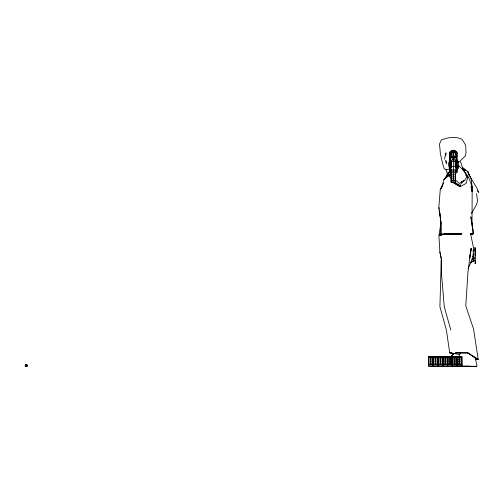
<?xml version="1.0" encoding="UTF-8"?>
<svg xmlns="http://www.w3.org/2000/svg" width="504" height="504" viewBox="0 0 504 504"><rect width="100%" height="100%" fill="white"/><g stroke="black" fill="none" stroke-linecap="round" stroke-linejoin="round"><path stroke-width="0.76" d="M439.349 210.546L440.969 223.014L439.135 234.146L440.962 234.146L440.969 223.014L439.513 210.571M473.754 256.612L473.76 255.219M441.252 260.064L439.91 306.678L446.386 329.981L449.694 352.945L452.019 353.134L449.694 352.945M472.38 257.96L472.406 259.39L473.174 259.39L473.13 257.891M473.155 257.147L473.231 254.23L473.231 256.473M445.75 155.736L445.971 152.832L444.452 159.195M455.774 160.184L456.7 159.56L456.7 163.334M447.193 176.268L448.056 171.795M471.505 248.415L469.533 258.426L471.101 248.258L467.977 272.078L465.765 305.884L473.552 328.992L478.214 359.44L475.228 358.791M457.487 169.691L458.59 164.846L457.859 160.87M450.954 160.184L450.028 159.56L450.954 161.45L455.774 161.45L456.7 159.56M465.935 175.304L467.794 177.194L466.087 183.475L460.675 186.367L459.314 186.291L453.216 182.542L459.056 186.083M449.02 161.828L448.333 164.266L449.064 167.284M452.97 151.068L453.228 150.179L453.764 151.068M25.584 364.946L26.397 365.123L26.422 366.351L26.958 365.891L26.958 364.864L26.422 364.405L25.326 364.864L25.326 365.891L25.906 366.068M428.873 357.26L429.402 356.8L430.498 357.26M430.97 357.26L431.506 356.8L432.602 357.26M433.692 357.26L434.228 356.8L435.324 357.26M435.796 357.26L436.325 356.8L437.422 357.26M438.511 357.26L439.047 356.8L440.143 357.26M440.616 357.26L441.151 356.8L442.247 357.26M443.337 357.26L443.873 356.8L444.969 357.26M445.441 357.26L445.971 356.8L447.067 357.26M448.157 357.26L448.692 356.8L449.789 357.26M450.261 357.26L451.357 356.8L451.893 357.26L451.893 358.287M452.983 357.26L453.518 356.8L454.608 357.26M455.081 357.26L456.177 356.8L456.712 357.26M457.934 358.205L457.802 357.26L458.338 356.8L459.434 357.26M459.906 357.26L461.002 356.8L461.538 357.26L461.406 358.205M25.339 365.791L25.345 364.997M451.874 363.195L451.823 363.907M457.821 360.089L457.884 359.371M457.89 361.985L457.821 361.261M457.821 363.957L457.802 363.138M447.243 173.729L445.977 177.446L447.287 174.598L449.108 172.595L448.075 174.63M26.214 364.965L26.378 364.688M25.861 366.351L25.861 364.405L26.069 364.965M429.761 357.361L429.969 356.8M431.859 357.361L432.067 356.8M434.58 357.361L434.788 356.8M436.685 357.361L436.892 356.8M439.4 357.361L439.608 356.8M441.504 357.361L441.712 356.8M444.226 357.361L444.434 356.8M446.324 357.361L446.531 356.8M449.045 357.361L449.253 356.8M451.149 357.361L451.357 356.8M453.871 357.361L454.079 356.8M455.969 357.361L456.177 356.8M458.69 357.361L458.898 356.8M460.795 357.361L461.002 356.8M476.727 366.339L458.577 366.358L476.727 366.339L476.986 365.633L475.114 357.393M438.908 235.759L445.252 233.85L438.908 235.759L439.879 252.038L441.214 258.59L441.422 273.029L444.282 306.867L450.847 330.082M459.005 356.07L460.398 352.743M468.033 268.815L472.708 258.3M443.413 183.166L440.83 188.874L442.317 186.291M442.903 184.804L440.83 188.874L442.833 183.91L443.936 179.569L449.108 172.595M442.701 185.289L440.294 189.309L438.757 208.089L440.301 216.411L440.893 222.976L440.962 234.146M471.442 213.501L476.28 205.021L477.616 201.102L476.494 193.53M453.795 353.222L451.433 356.07L453.997 353.499M451.823 357.443L451.88 358.18M451.823 361.311L451.823 361.966M457.802 358.212L457.884 357.437M26.876 365.715L26.876 365.041M449.971 153.109L451.647 151.937L451.275 151.572L450.261 152.58L450.261 156.479L451.275 157.481L451.647 157.116L449.971 155.944M450.752 153.235L451.622 152.365M451.697 152.466L450.872 153.279L450.872 154.344L451.294 154.344M455.459 151.162L454.677 151.937L452.056 151.937L451.275 151.162L449.971 152.46L449.971 156.599L451.275 157.891L452.056 157.116L454.677 157.116L455.459 157.891L456.763 156.599L456.763 152.46L455.459 151.162L451.212 151.232M456.763 155.944L455.087 157.116L455.459 157.481L456.473 156.479L456.473 152.58L455.459 151.572L455.087 151.937L456.763 153.109M451.275 355.969L453.928 353.455M457.764 162.912L459.15 161.595L457.708 162.874M25.458 364.946L26.378 364.562L26.825 364.946L26.422 366.351M25.559 364.99L25.943 364.663M455.465 172.866L456.863 172.866L456.863 152.139L455.326 151.068L451.408 151.068L449.87 152.139L449.87 172.866L451.269 172.866M449.87 152.139L452.605 150.205L452.737 151.068M452.573 172.286L452.063 172.286M454.671 172.286L454.161 172.286M452.573 174.227L452.063 174.227M454.671 174.227L454.161 174.227M452.573 176.161L452.063 176.161M454.671 176.161L454.161 176.161M452.573 178.095L452.063 178.095M454.671 178.095L454.161 178.095M452.573 180.029L452.063 180.029M454.671 180.029L454.161 180.029M429.937 358.029L429.433 358.029M432.041 358.029L431.531 358.029M429.937 359.963L429.433 359.963M432.041 359.963L431.531 359.963M429.937 361.897L429.433 361.897M434.763 358.029L434.253 358.029M432.041 361.897L431.531 361.897M429.937 363.831L429.433 363.831M436.861 358.029L436.357 358.029M434.763 359.963L434.253 359.963M432.041 363.831L431.531 363.831M436.861 359.963L436.357 359.963M434.763 361.897L434.253 361.897M439.582 358.029L439.072 358.029M436.861 361.897L436.357 361.897M434.763 363.831L434.253 363.831M441.687 358.029L441.176 358.029M439.582 359.963L439.072 359.963M436.861 363.831L436.357 363.831M441.687 359.963L441.176 359.963M439.582 361.897L439.072 361.897M444.408 358.029L443.898 358.029M441.687 361.897L441.176 361.897M439.582 363.831L439.072 363.831M446.506 358.029L446.002 358.029M444.408 359.963L443.898 359.963M441.687 363.831L441.176 363.831M446.506 359.963L446.002 359.963M444.408 361.897L443.898 361.897M449.228 358.029L448.718 358.029M446.506 361.897L446.002 361.897M444.408 363.831L443.898 363.831M451.332 358.029L450.822 358.029M449.228 359.963L448.718 359.963M446.506 363.831L446.002 363.831M451.332 359.963L450.822 359.963M449.228 361.897L448.718 361.897M454.047 358.029L453.543 358.029M451.332 361.897L450.822 361.897M449.228 363.831L448.718 363.831M454.047 359.963L453.543 359.963M456.151 358.029L455.641 358.029M451.332 363.831L450.822 363.831M456.151 359.963L455.641 359.963M454.047 361.897L453.543 361.897M458.873 358.029L458.363 358.029M456.151 361.897L455.641 361.897M454.047 363.831L453.543 363.831M460.977 358.029L460.467 358.029M458.873 359.963L458.363 359.963M456.151 363.831L455.641 363.831M460.977 359.963L460.467 359.963M458.873 361.897L458.363 361.897M460.977 361.897L460.467 361.897M458.873 363.831L458.363 363.831M460.977 363.831L460.467 363.831M451.086 173.483L443.936 179.569L451.105 173.357M450.4 175.417L449.19 176.28L448.988 175.921L451.489 178.775M25.943 366.093L25.326 365.891L25.887 365.633M457.934 360.139L457.934 359.276M461.406 359.276L461.406 360.139M457.934 362.074L457.934 361.211M461.406 361.211L461.406 362.074M457.934 364.008L457.934 363.145M461.406 363.145L461.406 364.008M473.672 248.422L475.045 247.748L475.562 248.201L475.562 263.743L475.045 263.743L475.045 260.411L470.245 262.779M473.237 250.286L474.636 249.6L474.636 250.74L473.237 251.433M472.387 256.624L473.785 255.931M471.832 258.974L474.636 257.594L474.636 258.735L471.832 260.114M470.358 262.508L473.785 260.814L473.785 253.644L473.218 252.926L473.218 249.543M457.159 168.79L458.457 168.147L458.048 165.23M26.397 365.123C27.059 364.027 27.059 366.729 26.397 365.633M449.574 168.909L446.349 169.709L444.175 168.714L442.556 163.346L440.383 153.714L439.507 144.024L441.403 139.91C447.943 137.39 455.459 136.137 462.023 139.287L465.683 145.183L466.024 153.021L465.406 155.931L459.837 161.185L460.952 162.786L463.352 170.598L462.433 168.632M439.135 234.146L444.459 234.013M440.691 234.328L448.736 233.825L461.462 233.988L445.208 233.951M468.877 366.251L450.475 366.345L470.427 366.2M453.997 151.068L454.129 150.205L456.863 152.139M449.87 152.63L449.625 172.368M456.863 152.63L457.109 172.368M449.87 152.863L450.343 152.863M456.391 152.863L456.863 152.863M449.87 153.203L450.343 153.203M456.391 153.203L456.863 153.203M455.44 154.344L455.862 154.344L455.862 153.279L455.036 152.466M450.343 160.184L456.391 160.184M450.343 160.845L450.954 160.845M455.774 160.845L456.391 160.845M450.343 161.708L450.954 161.708M455.774 161.708L456.391 161.708M450.954 161.746L451.502 161.746M455.232 161.746L455.774 161.746M450.028 163.334L450.028 159.56M450.343 164.323L450.954 164.323M450.343 164.606L450.954 164.606M450.343 165.142L450.954 165.142M450.954 165.614L451.502 165.614M455.232 165.614L455.774 165.614M450.343 165.791L450.954 165.791M450.343 166.301L450.954 166.301M455.774 166.301L456.391 166.301M450.343 167.126L450.954 167.126M455.774 167.126L456.391 167.126M450.343 167.221L450.954 167.221M455.774 167.221L456.391 167.221M450.343 167.719L450.954 167.719M450.343 169.564L450.954 169.564M455.774 169.564L456.391 169.564M450.343 169.791L450.954 169.791M450.954 169.917L455.774 169.917M450.954 170.295L450.343 170.295L450.343 157.324M455.774 170.295L456.391 170.295L456.391 152.139M450.028 170.906L451.364 170.906M455.37 170.906L456.7 170.906M451.364 171.013L450.028 171.013L450.028 152.126M455.37 171.013L456.7 171.013L456.7 152.126M451.13 180.766L455.603 180.766M451.13 181.616L451.244 169.81M455.603 181.616L455.484 169.81M451.13 182.026L455.603 182.026M473.224 253.462L473.306 254.155L473.76 254.155L473.609 253.462M467.882 352.939L455.307 352.863L467.882 352.945L478.214 359.44L475.398 358.489L478.214 359.446L467.882 352.945L476.267 358.816M428.721 356.75L432.753 356.75M433.541 356.75L437.573 356.75M438.36 356.75L442.399 356.75M443.186 356.75L447.218 356.75M448.006 356.75L452.044 356.75M452.831 356.75L456.863 356.75M457.651 356.75L461.689 356.75M429.452 356.958L429.918 356.958M431.55 356.958L432.022 356.958M434.272 356.958L434.744 356.958M436.376 356.958L436.842 356.958M439.091 356.958L439.564 356.958M441.195 356.958L441.668 356.958M443.917 356.958L444.389 356.958M446.015 356.958L446.487 356.958M448.736 356.958L449.209 356.958M450.841 356.958L451.313 356.958M453.562 356.958L454.035 356.958M455.66 356.958L456.133 356.958M458.382 356.958L458.854 356.958M460.486 356.958L460.958 356.958M428.501 364.575L432.974 364.575M433.32 364.575L437.573 364.575L437.573 356.637M442.619 364.575L438.36 364.575L438.36 356.637M442.966 364.575L447.218 364.575L447.218 356.637M452.258 364.575L448.006 364.575L448.006 356.637M452.611 364.575L457.084 364.575M457.43 364.575L461.903 364.575M428.501 365.419L428.614 356.637M432.974 365.419L432.854 356.637M433.32 365.419L433.44 356.637M442.619 365.419L442.499 356.637M442.966 365.419L443.085 356.637M452.258 365.419L452.145 356.637M452.611 365.419L452.724 356.637M457.084 365.419L456.964 356.637M457.43 365.419L457.55 356.637M461.903 365.419L461.79 356.637M428.501 365.828L432.974 365.828M433.32 365.828L437.793 365.828M438.146 365.828L442.619 365.828M442.966 365.828L447.439 365.828M447.791 365.828L452.258 365.828M452.611 365.828L457.084 365.828M457.43 365.828L461.903 365.828M467.246 366.345L457.43 366.351L457.43 356.637L461.903 356.637L461.903 366.351M470.541 234.436L472.846 234.486L473.407 233.321L470.894 216.821L472.796 230.826M450.652 352.857L459.755 354.608M460.467 185.995L454.709 182.75L460.675 186.367L454.992 182.763M465.822 170.705L462.464 167.989L467.863 171.593L471.24 179.147L472.185 187.646L472.021 221.369L473.243 233.856L473.017 232.338M26.34 364.663L26.725 364.99M25.458 365.81L25.906 366.194M475.562 255.282L475.045 254.829L475.045 247.748M455.786 180.325L460.265 184.395L464.499 180.363L460.637 182.429L464.745 180.243L467 176.507L463.863 170.932L458.753 165.596M455.112 152.365L455.981 153.235M451.187 156.253L452.056 157.116M467.794 177.194L466.017 175.386M463.176 167.845L465.866 170.535M451.88 360.121L451.88 359.295M477.345 190.796L478.8 192.446L476.866 188.156L468.859 174.617M463.081 169.52C468.285 175.814 472.279 183.286 472.065 191.696L470.975 186.524M462.88 169.483L464.152 171.121L462.313 167.933M460.442 356.8L460.65 357.361M458.338 356.8L458.546 357.361M455.616 356.8L455.824 357.361M453.518 356.8L453.726 357.361M450.796 356.8L451.004 357.361M448.692 356.8L448.9 357.361M445.971 356.8L446.179 357.361M443.873 356.8L444.081 357.361M441.151 356.8L441.359 357.361M439.047 356.8L439.255 357.361M436.325 356.8L436.533 357.361M434.228 356.8L434.435 357.361M431.506 356.8L431.714 357.361M429.402 356.8L429.61 357.361M469.186 175.568L467.863 171.593L468.26 173.048M446.021 169.791L446.865 172.563M471.397 184.729L472.185 187.646L471.442 184.603M445.775 160.587L446.405 163.491L445.908 160.719M439.879 252.038L441.271 258.533M470.534 233.522L473.628 248.321M439.116 207.654L439.236 209.103M458.067 165.835L458.123 167.656M473.306 254.155L473.306 256.435M473.306 257.96L473.306 259.478L472.279 259.478L472.279 257.96M461.689 356.637L461.689 364.575M459.755 356.637L459.755 364.575M459.585 356.637L459.585 364.575M457.651 356.637L457.651 364.575M456.863 356.637L456.863 364.575M456.277 153.115L456.277 155.944M456.051 160.184L456.051 157.267L450.683 157.267L450.683 160.184M455.774 161.45L455.774 171.165L450.954 171.165L450.954 161.45M455.603 161.45L455.603 163.75M455.603 166.024L455.603 167.58M455.603 169.747L455.603 182.542L451.13 182.542L451.13 169.747M455.383 161.564L455.383 163.101M455.383 166.175L455.383 167.706M455.383 169.747L455.383 180.766M455.232 161.45L455.232 166.503L451.502 166.503L451.502 161.45M454.929 356.637L454.929 364.575M454.766 356.637L454.766 364.575M454.482 182.026L454.482 182.542M453.808 151.068L453.808 151.647M453.808 152.473L453.808 156.58M453.367 150.179L453.367 151.937M453.367 152.473L453.449 180.766M453.285 170.78L453.285 180.766M452.926 151.068L452.926 151.647M452.926 152.473L452.926 156.58M452.831 356.637L452.831 364.575M452.252 182.026L452.252 182.542M452.044 356.637L452.044 364.575M451.893 359.195L451.893 360.221M451.893 361.129L451.893 362.156M451.893 363.063L451.893 364.09M451.351 170.78L451.351 180.766M451.13 161.45L451.13 163.75M451.13 166.024L451.13 167.58M450.456 153.115L450.456 155.944M450.11 356.637L450.11 364.575M449.94 356.637L449.94 364.575M445.29 356.637L445.29 364.575M445.12 356.637L445.12 364.575M443.186 356.637L443.186 364.575M442.399 356.637L442.399 364.575M440.464 356.637L440.464 364.575M440.294 356.637L440.294 364.575M435.645 356.637L435.645 364.575M435.475 356.637L435.475 364.575M433.541 356.637L433.541 364.575M432.753 356.637L432.753 364.575M430.819 356.637L430.819 364.575M430.649 356.637L430.649 364.575M428.721 356.637L428.721 364.575M26.567 365.066L26.567 365.69M25.937 364.405L25.937 365.375M455.332 151.817A1.203 1.203 0 0 1 455.509 151.937M455.868 152.246A1.033 1.033 0 0 1 456.063 152.473M450.671 152.473A1.033 1.033 0 0 1 450.809 152.296M452.283 152.473L451.294 153.455L451.294 155.597L452.283 156.58L454.451 156.58L455.44 155.597L455.44 153.455L454.451 152.473L452.283 152.473M473.407 233.321L470.44 234.039L472.513 233.894L471.839 233.963L473.407 233.321M454.274 157.784L452.46 157.784L452.46 159.636L454.274 159.636L454.274 157.784M461.727 233.843L446.342 233.818L461.727 233.843M432.974 356.637L428.501 356.637L428.501 366.351L432.974 366.351L432.974 356.637M437.793 356.637L433.32 356.637L433.32 366.351L437.793 366.351L437.793 356.637M442.619 356.637L438.146 356.637L438.146 366.351L442.619 366.351L442.619 356.637M447.439 356.637L442.966 356.637L442.966 366.351L447.439 366.351L447.439 356.637M452.258 356.637L447.791 356.637L447.791 366.351L452.258 366.351L452.258 356.637M457.084 356.637L452.611 356.637L452.611 366.351L457.084 366.351L457.084 356.637M27.134 366.194L25.2 366.351L27.134 366.194"/></g></svg>
